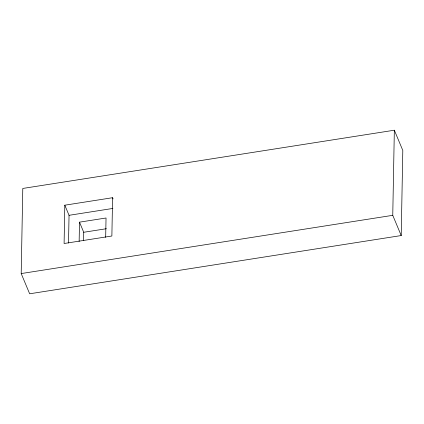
<?xml version="1.0" encoding="UTF-8"?>
<svg xmlns="http://www.w3.org/2000/svg" width="424" height="424" viewBox="0 0 424 424"><rect width="100%" height="100%" fill="white"/><g stroke="black" fill="none" stroke-linecap="round" stroke-linejoin="round"><path stroke-width="0.64" d="M21.2 273.565L22.785 188.447L394.341 130.21L402.8 150.435L401.215 235.553L29.659 293.79L21.2 273.565L392.757 215.328L401.215 235.553M64.814 205.195L64.098 243.503L111.872 236.014L112.583 197.711L64.814 205.195L69.043 215.307L68.524 243.047M79.14 241.505L79.5 222.16L106.037 218L105.677 237.345M83.576 240.652L83.729 232.273L79.5 222.16M392.757 215.328L394.341 130.21M69.043 215.307L112.885 208.438M83.729 232.273L106.387 228.722M112.583 197.711L113.081 198.898"/></g></svg>
